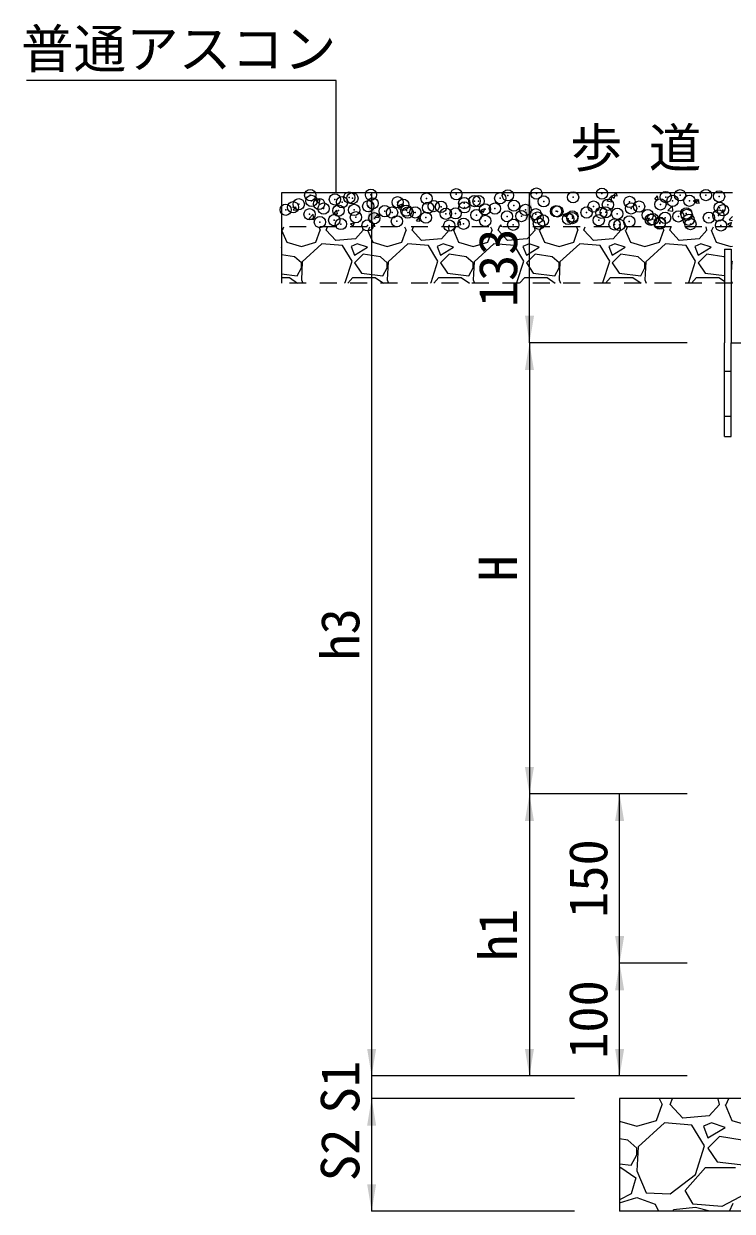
# Model space of a CAD drawing. Units: millimetres at full size, sheet at 1:20. Extents: x 0 to 8400, y 0 to 13400.
# Drawn here: x 5201 to 5830, y 10595 to 11648 of the extents above; entities that cross this region are included whole.
import ezdxf
from ezdxf.enums import TextEntityAlignment as Align

# ---------------------------------------------------------------- set-up
doc = ezdxf.new("R2010")
doc.units = ezdxf.units.MM
doc.header["$LTSCALE"] = 20
doc.header["$PDMODE"] = 32
doc.header["$PDSIZE"] = 10
doc.linetypes.add('USER1', pattern=[1.35, 0.75, -0.6])
for name, color, linetype, lineweight in [('ジョイント', 7, 'Continuous', 9), ('ハッチング_基礎', 150, 'Continuous', 5), ('ハッチング_舗装', 7, 'Continuous', 20), ('基礎', 3, 'Continuous', 20), ('寸法線', 7, 'Continuous', 13), ('引出線', 4, 'Continuous', 9), ('舗装・基礎', 3, 'Continuous', 20), ('補助線', 8, 'Continuous', 20), ('ｸﾞﾚｰﾁﾝｸﾞ', 7, 'USER1', 5)]:
    doc.layers.add(name, color=color, linetype=linetype, lineweight=lineweight)
doc.layers.add('文字', color=7, linetype='Continuous')
doc.styles.add('ＭＳ ゴシック', font='')
doc.styles.get('ＭＳ ゴシック').set_extended_font_data('MS Gothic')

# ---------------------------------------------------------------- blocks, each defined once
blk = doc.blocks.new('filled_arrow')
at = {"color": 0, "linetype": 'Continuous', "lineweight": -2}
blk.add_solid([(7.5, 1.25), (0, 0), (7.5, -1.25)], dxfattribs=at)

msp = doc.modelspace()

# ---------------------------------------------------------------- linework, layer by layer
at = {"layer": 'ジョイント'}
for p, q in [((5823, 11448.08), (5823, 11365.09)), ((5823, 11448.08), (5829, 11448.08)), ((5829, 11448.08), (5829, 11365.09)), ((5823, 11282.09), (5823, 11365.09)), ((5829, 11282.09), (5829, 11365.09)), ((5823, 11340.09), (5829, 11340.09)), ((5823, 11300.09), (5829, 11300.09)), ((5823, 11282.09), (5829, 11282.09))]:
    msp.add_line(p, q, dxfattribs=at)
at = {"layer": 'ハッチング_基礎'}
for p, q in [((5430.92, 11465.06), (5432.22, 11468.09)), ((5463.05, 11468.09), (5464.45, 11465.06)), ((5469.78, 11465.06), (5470.92, 11468.09)), ((5502.55, 11465.06), (5501.94, 11468.09)), ((5507.12, 11465.06), (5508.42, 11468.09)), ((5539.25, 11468.09), (5540.65, 11465.06)), ((5545.98, 11465.06), (5547.12, 11468.09)), ((5578.75, 11465.06), (5578.14, 11468.09)), ((5583.32, 11465.06), (5584.62, 11468.09)), ((5615.45, 11468.09), (5616.85, 11465.06)), ((5622.18, 11465.06), (5623.32, 11468.09)), ((5654.95, 11465.06), (5654.34, 11468.09)), ((5659.52, 11465.06), (5660.82, 11468.09)), ((5691.65, 11468.09), (5693.05, 11465.06)), ((5698.38, 11465.06), (5699.52, 11468.09)), ((5731.15, 11465.06), (5730.54, 11468.09)), ((5735.72, 11465.06), (5737.02, 11468.09)), ((5767.85, 11468.09), (5769.25, 11465.06)), ((5774.58, 11465.06), (5775.72, 11468.09)), ((5807.35, 11465.06), (5806.74, 11468.09)), ((5811.92, 11465.06), (5813.22, 11468.09)), ((5430.16, 11465.06), (5434.73, 11454.39)), ((5460.64, 11454.39), (5464.45, 11465.06)), ((5478.16, 11455.91), (5469.78, 11465.06)), ((5495.69, 11457.44), (5478.16, 11455.91)), ((5502.55, 11465.06), (5495.69, 11457.44)), ((5506.36, 11465.06), (5510.93, 11454.39)), ((5536.84, 11454.39), (5540.65, 11465.06)), ((5554.36, 11455.91), (5545.98, 11465.06)), ((5571.89, 11457.44), (5554.36, 11455.91)), ((5578.75, 11465.06), (5571.89, 11457.44)), ((5582.56, 11465.06), (5587.13, 11454.39)), ((5613.04, 11454.39), (5616.85, 11465.06)), ((5630.56, 11455.91), (5622.18, 11465.06)), ((5648.09, 11457.44), (5630.56, 11455.91)), ((5654.95, 11465.06), (5648.09, 11457.44)), ((5658.76, 11465.06), (5663.33, 11454.39)), ((5689.24, 11454.39), (5693.05, 11465.06)), ((5706.76, 11455.91), (5698.38, 11465.06)), ((5724.29, 11457.44), (5706.76, 11455.91)), ((5731.15, 11465.06), (5724.29, 11457.44)), ((5734.96, 11465.06), (5739.53, 11454.39)), ((5765.44, 11454.39), (5769.25, 11465.06)), ((5782.96, 11455.91), (5774.58, 11465.06)), ((5800.49, 11457.44), (5782.96, 11455.91)), ((5807.35, 11465.06), (5800.49, 11457.44)), ((5811.16, 11465.06), (5815.73, 11454.39)), ((5430.16, 11449.82), (5430, 11449.87)), ((5430, 11449.72), (5430.16, 11449.82)), ((5434.73, 11454.39), (5447.68, 11450.58)), ((5447.68, 11450.58), (5460.64, 11454.39)), ((5465.97, 11452.86), (5448.45, 11436.86)), ((5484.26, 11451.34), (5465.97, 11452.86)), ((5492.64, 11437.62), (5484.26, 11451.34)), ((5497.21, 11452.86), (5491.88, 11450.58)), ((5491.88, 11450.58), (5494.93, 11442.96)), ((5494.93, 11442.96), (5506.36, 11449.82)), ((5506.36, 11449.82), (5497.21, 11452.86)), ((5510.93, 11454.39), (5523.88, 11450.58)), ((5523.88, 11450.58), (5536.84, 11454.39)), ((5542.17, 11452.86), (5524.65, 11436.86)), ((5560.46, 11451.34), (5542.17, 11452.86)), ((5568.84, 11437.62), (5560.46, 11451.34)), ((5573.41, 11452.86), (5568.08, 11450.58)), ((5568.08, 11450.58), (5571.13, 11442.96)), ((5571.13, 11442.96), (5582.56, 11449.82)), ((5582.56, 11449.82), (5573.41, 11452.86)), ((5587.13, 11454.39), (5600.08, 11450.58)), ((5600.08, 11450.58), (5613.04, 11454.39)), ((5618.37, 11452.86), (5600.85, 11436.86)), ((5636.66, 11451.34), (5618.37, 11452.86)), ((5645.04, 11437.62), (5636.66, 11451.34)), ((5649.61, 11452.86), (5644.28, 11450.58)), ((5644.28, 11450.58), (5647.33, 11442.96)), ((5647.33, 11442.96), (5658.76, 11449.82)), ((5658.76, 11449.82), (5649.61, 11452.86)), ((5663.33, 11454.39), (5676.28, 11450.58)), ((5676.28, 11450.58), (5689.24, 11454.39)), ((5694.57, 11452.86), (5677.05, 11436.86)), ((5712.86, 11451.34), (5694.57, 11452.86)), ((5721.24, 11437.62), (5712.86, 11451.34)), ((5725.81, 11452.86), (5720.48, 11450.58)), ((5720.48, 11450.58), (5723.53, 11442.96)), ((5723.53, 11442.96), (5734.96, 11449.82)), ((5734.96, 11449.82), (5725.81, 11452.86)), ((5739.53, 11454.39), (5752.48, 11450.58)), ((5752.48, 11450.58), (5765.44, 11454.39)), ((5770.77, 11452.86), (5753.25, 11436.86)), ((5789.06, 11451.34), (5770.77, 11452.86)), ((5797.44, 11437.62), (5789.06, 11451.34)), ((5802.01, 11452.86), (5796.68, 11450.58)), ((5796.68, 11450.58), (5799.73, 11442.96)), ((5799.73, 11442.96), (5811.16, 11449.82)), ((5811.16, 11449.82), (5802.01, 11452.86)), ((5815.73, 11454.39), (5828.68, 11450.58)), ((5828.68, 11450.58), (5830, 11450.96)), ((5441.59, 11441.43), (5430, 11443.17)), ((5447.68, 11436.1), (5441.59, 11441.43)), ((5448.45, 11436.86), (5447.68, 11420.86)), ((5447.68, 11431.53), (5447.68, 11436.1)), ((5486.55, 11418.57), (5492.64, 11437.62)), ((5502.55, 11443.72), (5494.93, 11436.1)), ((5494.93, 11436.1), (5501.02, 11426.96)), ((5517.79, 11441.43), (5502.55, 11443.72)), ((5523.88, 11436.1), (5517.79, 11441.43)), ((5524.65, 11436.86), (5523.88, 11420.86)), ((5523.88, 11431.53), (5523.88, 11436.1)), ((5562.75, 11418.57), (5568.84, 11437.62)), ((5578.75, 11443.72), (5571.13, 11436.1)), ((5571.13, 11436.1), (5577.22, 11426.96)), ((5593.99, 11441.43), (5578.75, 11443.72)), ((5600.08, 11436.1), (5593.99, 11441.43)), ((5600.85, 11436.86), (5600.08, 11420.86)), ((5600.08, 11431.53), (5600.08, 11436.1)), ((5638.95, 11418.57), (5645.04, 11437.62)), ((5654.95, 11443.72), (5647.33, 11436.1)), ((5647.33, 11436.1), (5653.42, 11426.96)), ((5670.19, 11441.43), (5654.95, 11443.72)), ((5676.28, 11436.1), (5670.19, 11441.43)), ((5677.05, 11436.86), (5676.28, 11420.86)), ((5676.28, 11431.53), (5676.28, 11436.1)), ((5715.15, 11418.57), (5721.24, 11437.62)), ((5731.15, 11443.72), (5723.53, 11436.1)), ((5723.53, 11436.1), (5729.62, 11426.96)), ((5746.39, 11441.43), (5731.15, 11443.72)), ((5752.48, 11436.1), (5746.39, 11441.43)), ((5753.25, 11436.86), (5752.48, 11420.86)), ((5752.48, 11431.53), (5752.48, 11436.1)), ((5791.35, 11418.57), (5797.44, 11437.62)), ((5807.35, 11443.72), (5799.73, 11436.1)), ((5799.73, 11436.1), (5805.82, 11426.96)), ((5822.59, 11441.43), (5807.35, 11443.72)), ((5823, 11441.07), (5822.59, 11441.43)), ((5829.45, 11436.86), (5829, 11427.48)), ((5830, 11437.37), (5829.45, 11436.86)), ((5430, 11426.34), (5443.87, 11424.67)), ((5443.87, 11424.67), (5447.68, 11431.53)), ((5501.02, 11426.96), (5520.07, 11424.67)), ((5520.07, 11424.67), (5523.88, 11431.53)), ((5577.22, 11426.96), (5596.27, 11424.67)), ((5596.27, 11424.67), (5600.08, 11431.53)), ((5653.42, 11426.96), (5672.47, 11424.67)), ((5672.47, 11424.67), (5676.28, 11431.53)), ((5729.62, 11426.96), (5748.67, 11424.67)), ((5748.67, 11424.67), (5752.48, 11431.53)), ((5805.82, 11426.96), (5823, 11424.9)), ((5430, 11423.15), (5437.02, 11423.15)), ((5437.02, 11423.15), (5444.33, 11418.09)), ((5447.68, 11420.86), (5448.85, 11418.09)), ((5485.91, 11418.09), (5486.55, 11418.57)), ((5488.85, 11418.09), (5493.4, 11423.15)), ((5493.4, 11423.15), (5513.22, 11423.15)), ((5513.22, 11423.15), (5520.53, 11418.09)), ((5523.88, 11420.86), (5525.05, 11418.09)), ((5562.11, 11418.09), (5562.75, 11418.57)), ((5565.05, 11418.09), (5569.6, 11423.15)), ((5569.6, 11423.15), (5589.42, 11423.15)), ((5589.42, 11423.15), (5596.73, 11418.09)), ((5600.08, 11420.86), (5601.25, 11418.09)), ((5638.31, 11418.09), (5638.95, 11418.57)), ((5641.25, 11418.09), (5645.8, 11423.15)), ((5645.8, 11423.15), (5665.62, 11423.15)), ((5665.62, 11423.15), (5672.93, 11418.09)), ((5676.28, 11420.86), (5677.45, 11418.09)), ((5714.51, 11418.09), (5715.15, 11418.57)), ((5717.45, 11418.09), (5722, 11423.15)), ((5722, 11423.15), (5741.82, 11423.15)), ((5741.82, 11423.15), (5749.13, 11418.09)), ((5752.48, 11420.86), (5753.65, 11418.09)), ((5790.71, 11418.09), (5791.35, 11418.57)), ((5793.65, 11418.09), (5798.2, 11423.15)), ((5798.2, 11423.15), (5818.02, 11423.15)), ((5818.02, 11423.15), (5823, 11419.7)), ((5829, 11420.11), (5829.85, 11418.09)), ((5762.62, 10675.49), (5767.7, 10689.71)), ((5765.22, 10695.09), (5767.7, 10689.71)), ((5774.82, 10689.71), (5776.83, 10695.09)), ((5785.99, 10677.52), (5774.82, 10689.71)), ((5818.5, 10689.71), (5809.36, 10679.55)), ((5817.49, 10694.79), (5816.31, 10695.09)), ((5818.5, 10689.71), (5817.49, 10694.79)), ((5823.58, 10689.71), (5829.68, 10675.49)), ((5824.6, 10689.71), (5826.9, 10695.09)), ((5809.36, 10679.55), (5785.99, 10677.52)), ((5730, 10674.92), (5745.35, 10670.41)), ((5745.35, 10670.41), (5762.62, 10675.49)), ((5769.74, 10673.46), (5746.37, 10652.12)), ((5794.12, 10671.42), (5769.74, 10673.46)), ((5805.3, 10653.14), (5794.12, 10671.42)), ((5811.39, 10673.46), (5804.28, 10670.41)), ((5804.28, 10670.41), (5808.34, 10660.25)), ((5808.34, 10660.25), (5823.58, 10669.39)), ((5823.58, 10669.39), (5811.39, 10673.46)), ((5829.68, 10675.49), (5846.95, 10670.41)), ((5737.22, 10658.22), (5730, 10659.3)), ((5745.35, 10651.1), (5737.22, 10658.22)), ((5818.5, 10661.26), (5808.34, 10651.1)), ((5838.82, 10658.22), (5818.5, 10661.26)), ((5746.37, 10652.12), (5745.35, 10630.78)), ((5745.35, 10645.01), (5745.35, 10651.1)), ((5797.17, 10627.74), (5805.3, 10653.14)), ((5808.34, 10651.1), (5816.47, 10638.91)), ((5730, 10637.1), (5740.27, 10635.86)), ((5740.27, 10635.86), (5745.35, 10645.01)), ((5816.47, 10638.91), (5841.87, 10635.86)), ((5730, 10633.83), (5731.13, 10633.83)), ((5731.13, 10633.83), (5744.34, 10624.69)), ((5744.34, 10624.69), (5740.27, 10610.46)), ((5745.35, 10630.78), (5753.48, 10611.48)), ((5774.82, 10610.46), (5797.17, 10627.74)), ((5788.02, 10613.51), (5806.31, 10633.83)), ((5806.31, 10633.83), (5832.73, 10633.83)), ((5740.27, 10610.46), (5730, 10605.08)), ((5730, 10602.62), (5745.35, 10607.42)), ((5745.35, 10607.42), (5761.61, 10601.32)), ((5753.48, 10611.48), (5774.82, 10610.46)), ((5795.14, 10601.32), (5788.02, 10613.51)), ((5841.87, 10610.46), (5820.54, 10599.29)), ((5761.61, 10601.32), (5764.49, 10595.09)), ((5777.43, 10595.09), (5777.86, 10596.24)), ((5797.17, 10598.27), (5777.86, 10596.24)), ((5820.54, 10599.29), (5795.14, 10601.32)), ((5809.91, 10595.09), (5797.17, 10598.27)), ((5827.59, 10595.09), (5830.7, 10602.34))]:
    msp.add_line(p, q, dxfattribs=at)
at = {"layer": 'ハッチング_舗装'}
for p, q in [((5460.8, 11490.94), (5463.33, 11489.24)), ((5460.83, 11490.99), (5464.39, 11492.36)), ((5463.33, 11489.23), (5464.36, 11492.3)), ((5533.83, 11486.92), (5537.39, 11488.29)), ((5536.34, 11485.17), (5537.37, 11488.24)), ((5651.13, 11498.09), (5652.03, 11497.48)), ((5652.03, 11497.48), (5652.23, 11498.09)), ((5718.61, 11490.87), (5722.57, 11495)), ((5718.61, 11490.89), (5723.13, 11490.19)), ((5722.51, 11495.12), (5725.03, 11493.41)), ((5722.53, 11495.17), (5726.09, 11496.54)), ((5723.12, 11490.17), (5722.56, 11495)), ((5724.82, 11495.62), (5726.88, 11498.09)), ((5724.82, 11495.62), (5727.85, 11495.35)), ((5725.04, 11493.41), (5726.07, 11496.48)), ((5727.8, 11495.34), (5727.29, 11498.09)), ((5761.25, 11492.43), (5763.7, 11495.35)), ((5761.25, 11492.43), (5764.29, 11492.16)), ((5764.23, 11492.15), (5763.65, 11495.34)), ((5795.51, 11491.05), (5798.04, 11489.35)), ((5795.54, 11491.1), (5799.09, 11492.47)), ((5797.69, 11489.24), (5800.14, 11492.16)), ((5797.69, 11489.24), (5800.73, 11488.98)), ((5798.04, 11489.35), (5799.07, 11492.42)), ((5800.67, 11488.97), (5800.08, 11492.15)), ((5440.37, 11482.91), (5442.82, 11485.83)), ((5440.37, 11482.91), (5443.41, 11482.64)), ((5443.35, 11482.63), (5442.76, 11485.82)), ((5454.27, 11475.02), (5458.23, 11479.14)), ((5458.78, 11474.32), (5458.22, 11479.14)), ((5476.81, 11479.72), (5479.26, 11482.64)), ((5476.81, 11479.72), (5479.84, 11479.46)), ((5479.79, 11479.45), (5479.2, 11482.63)), ((5513.24, 11476.54), (5515.69, 11479.45)), ((5516.23, 11476.26), (5515.64, 11479.44)), ((5533.81, 11486.87), (5536.34, 11485.17)), ((5606.82, 11482.8), (5609.34, 11481.1)), ((5606.84, 11482.86), (5610.4, 11484.22)), ((5609.35, 11481.1), (5610.38, 11484.17)), ((5679.82, 11478.73), (5682.35, 11477.03)), ((5679.85, 11478.79), (5683.4, 11480.15)), ((5682.35, 11477.03), (5683.38, 11480.1)), ((5772.82, 11482.48), (5777.34, 11481.78)), ((5772.83, 11482.46), (5776.79, 11486.59)), ((5777.34, 11481.76), (5776.78, 11486.59)), ((5454.26, 11475.03), (5458.78, 11474.33)), ((5491.13, 11470.49), (5493.65, 11468.78)), ((5491.15, 11470.54), (5494.71, 11471.9)), ((5493.66, 11468.78), (5494.69, 11471.85)), ((5509.9, 11468.09), (5512.44, 11470.74)), ((5512.74, 11468.09), (5512.43, 11470.74)), ((5513.24, 11476.53), (5516.28, 11476.27)), ((5549.68, 11473.35), (5552.13, 11476.27)), ((5549.68, 11473.35), (5552.72, 11473.08)), ((5552.66, 11473.07), (5552.07, 11476.25)), ((5586.12, 11470.16), (5588.57, 11473.08)), ((5586.12, 11470.16), (5589.15, 11469.89)), ((5589.1, 11469.88), (5588.51, 11473.07)), ((5623.49, 11468.09), (5625, 11469.89)), ((5625.28, 11468.09), (5624.95, 11469.88)), ((5752.83, 11474.67), (5755.36, 11472.96)), ((5752.85, 11474.72), (5756.41, 11476.08)), ((5755.36, 11472.96), (5756.39, 11476.03)), ((5825.84, 11470.6), (5828.36, 11468.89)), ((5825.86, 11470.65), (5829.42, 11472.02)), ((5827.04, 11474.07), (5830, 11473.61)), ((5827.05, 11474.06), (5830, 11477.13)), ((5828.36, 11468.89), (5829.39, 11471.96))]:
    msp.add_line(p, q, dxfattribs=at)
for p in [(5455.56, 11496.05), (5490.18, 11493.92), (5493, 11493.33), (5509.42, 11496.45), (5585.11, 11496.83), (5624.14, 11493.28), (5630.9, 11495.89), (5656.22, 11497.5), (5688.7, 11494.14), (5714.36, 11497.39), (5770.94, 11494.33), (5783.65, 11496), (5806.56, 11496.09), (5818.26, 11494.93), (5433.75, 11483.16), (5440.26, 11485.3), (5445.38, 11488.02), (5456.67, 11490.98), (5463.37, 11488.24), (5467.38, 11484.16), (5477.47, 11492.25), (5483.79, 11489.84), (5494.5, 11483.01), (5506.99, 11486.2), (5510.91, 11488.69), (5533.07, 11489.77), (5538.02, 11487.55), (5558.73, 11493.03), (5560.1, 11484.85), (5565.14, 11486.4), (5571.65, 11485.72), (5592.18, 11489.07), (5592.26, 11485.25), (5601.28, 11490.8), (5604.9, 11490.75), (5610.58, 11483.5), (5619.38, 11484.11), (5636.24, 11486.75), (5646.5, 11482.96), (5662.62, 11490.56), (5706.9, 11485.9), (5719.61, 11487.57), (5738.85, 11490.11), (5740.13, 11484.29), (5747.31, 11485.92), (5766.21, 11487.86), (5776.94, 11491.01), (5791.87, 11491.12), (5818.73, 11484.94), (5454.94, 11479.14), (5476.82, 11473.88), (5480.6, 11482.39), (5496.06, 11476.42), (5512.4, 11475.55), (5521.62, 11481.87), (5528.14, 11480.64), (5532.45, 11472.86), (5540.86, 11482.32), (5542.03, 11480.63), (5548.74, 11480.72), (5558.11, 11476.11), (5575.85, 11479.58), (5584.5, 11479.92), (5602.97, 11478.43), (5610.77, 11473.24), (5630.09, 11477.28), (5642.86, 11477.47), (5655.57, 11479.14), (5657.21, 11476.14), (5662, 11473.65), (5673.61, 11481.82), (5674.81, 11481.67), (5684.33, 11474.99), (5688.06, 11475.75), (5688.09, 11477.23), (5700.73, 11480.67), (5711.44, 11473.85), (5713.75, 11480.48), (5717.68, 11480.83), (5727.85, 11479.53), (5738.56, 11472.7), (5754.97, 11478.38), (5757.57, 11474.29), (5759.48, 11474.77), (5770.29, 11475.97), (5782.09, 11477.23), (5789.11, 11479.85), (5789.53, 11478.5), (5791.26, 11474.21), (5809.21, 11476.09), (5817.64, 11478.01), (5821.61, 11482.72), (5464.1, 11472.21), (5482.78, 11470.46), (5506.37, 11469.29), (5578.82, 11469.04), (5591.53, 11470.71), (5635.62, 11469.84), (5658.43, 11470.66), (5725.49, 11470.07), (5729.86, 11469.68), (5765.6, 11470.95), (5765.68, 11471.56), (5792.8, 11470.41), (5819.92, 11469.26)]:
    msp.add_point(p, dxfattribs=at)
at = {"layer": '基礎'}
for p, q in [((6470, 10695.09), (5730, 10695.09)), ((5730, 10695.09), (5730, 10595.09)), ((6470, 10595.09), (5730, 10595.09))]:
    msp.add_line(p, q, dxfattribs=at)
at = {"layer": '寸法線'}
for p, q in [((5510, 11498.09), (5510, 10715.09)), ((5790, 11498.09), (5510, 11498.09)), ((5650.06, 11365.09), (5650.06, 11498.09)), ((5790, 11498.09), (5650.06, 11498.09)), ((5650, 11365.09), (5650, 10965.09)), ((5790, 11365.09), (5650, 11365.09)), ((5790, 11365.09), (5650.06, 11365.09)), ((5790, 10965.09), (5650, 10965.09)), ((5650, 10965.09), (5650, 10715.09)), ((5790, 10965.09), (5650, 10965.09)), ((5730, 10815.09), (5730, 10965.09)), ((5790, 10965.09), (5730, 10965.09)), ((5730, 10715.09), (5730, 10815.09)), ((5790, 10815.09), (5730, 10815.09)), ((5790, 10815.09), (5730, 10815.09)), ((5510, 10763.09), (5510, 10647.09)), ((5790, 10715.09), (5510, 10715.09)), ((5790, 10715.09), (5510, 10715.09)), ((5790, 10715.09), (5650, 10715.09)), ((5790, 10715.09), (5730, 10715.09)), ((5690, 10695.09), (5510, 10695.09)), ((5510, 10695.09), (5510, 10595.09)), ((5690, 10695.09), (5510, 10695.09)), ((5690, 10595.09), (5510, 10595.09))]:
    msp.add_line(p, q, dxfattribs=at)
at = {"layer": '引出線'}
msp.add_lwpolyline([(5478.68, 11498.09), (5478.68, 11597.76), (5203.83, 11597.76)], dxfattribs=at)
at = {"layer": '舗装・基礎'}
msp.add_line((5830, 11498.09), (5430, 11498.09), dxfattribs=at)
at = {"layer": '舗装・基礎', "linetype": 'USER1', "lineweight": 9}
for p, q in [((5830, 11468.09), (5430, 11468.09)), ((5830, 11418.09), (5430, 11418.09))]:
    msp.add_line(p, q, dxfattribs=at)
at = {"layer": '補助線'}
msp.add_line((5430, 11498.09), (5430, 11418.09), dxfattribs=at)
at = {"layer": 'ｸﾞﾚｰﾁﾝｸﾞ', "linetype": 'Continuous', "lineweight": 20}
msp.add_line((5829, 11365.09), (6371, 11365.09), dxfattribs=at)

# ---------------------------------------------------------------- block references
at = {"layer": '寸法線', "xscale": 3.2, "yscale": 3.2}
for p, rotation in [((5510, 11498.09), 270), ((5650.06, 11498.09), 270), ((5650.06, 11365.09), 90), ((5650, 11365.09), 270), ((5650, 10965.09), 90), ((5650, 10965.09), 270), ((5730, 10965.09), 270), ((5730, 10815.09), 90), ((5730, 10815.09), 270), ((5510, 10715.09), 90), ((5510, 10715.09), 90), ((5650, 10715.09), 90), ((5730, 10715.09), 90), ((5510, 10695.09), 270), ((5510, 10695.09), 270), ((5510, 10595.09), 90)]:
    msp.add_blockref('filled_arrow', p, dxfattribs=dict(at, rotation=rotation))
at = {"layer": '引出線', "xscale": 0.133, "yscale": 0.133, "rotation": 90}
msp.add_blockref('filled_arrow', (5478.68, 11498.09), dxfattribs=at)

# ---------------------------------------------------------------- texts
at = {"layer": '寸法線', "style": 'ＭＳ ゴシック'}
for s, p in [('133', (5622.06, 11431.59)), ('H', (5622, 11165.09)), ('h3', (5482, 11106.59)), ('150', (5702, 10890.09)), ('h1', (5622, 10840.09)), ('100', (5702, 10765.09)), ('S1', (5482, 10705.09)), ('S2', (5482, 10645.09))]:
    msp.add_text(s, height=34.18, rotation=90, dxfattribs=at).set_placement(p, align=Align.MIDDLE_CENTER)
at = {"layer": '引出線', "style": 'ＭＳ ゴシック'}
msp.add_text('普通アスコン', height=34.18, dxfattribs=at).set_placement((5478.68, 11642.97), align=Align.TOP_RIGHT)
at = {"layer": '文字', "style": 'ＭＳ ゴシック'}
msp.add_text('歩 道', height=34.18, dxfattribs=at).set_placement((5744.21, 11538.09), align=Align.MIDDLE_CENTER)

doc.saveas('drawing.dxf')
